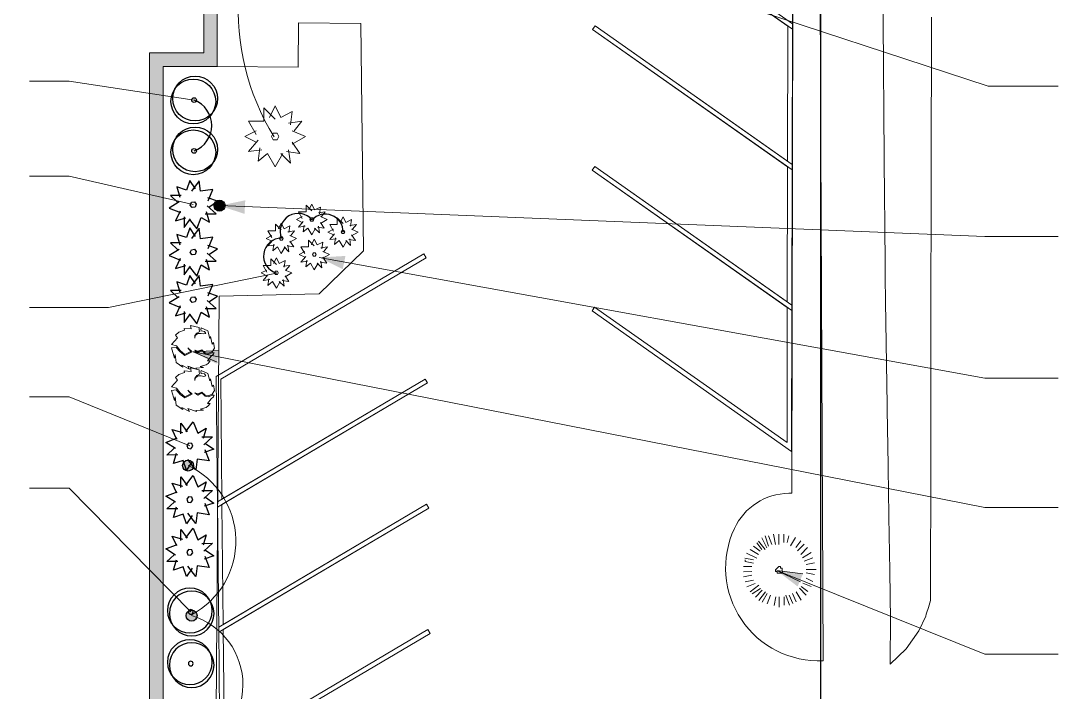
# Model space of a CAD drawing. Header units: feet. Extents: x 2366571 to 2367139, y 711991 to 712371.
# Drawn here: x 2366976.9 to 2367053.5, y 712056.1 to 712105.7 of the extents above; entities that cross this region are included whole.
import ezdxf
from ezdxf.enums import TextEntityAlignment as Align

# ---------------------------------------------------------------- set-up
doc = ezdxf.new("R2010")
doc.units = ezdxf.units.FT
doc.header["$MEASUREMENT"] = 0
for name, color, linetype in [('C-BLDG-OTLN', 110, 'Continuous'), ('C-PRKG-CURB', 255, 'Continuous'), ('C-PRKG-STRP', 190, 'Continuous'), ('C-PROP-LINE', 230, 'Continuous'), ('C-TOPO', 7, 'Continuous'), ('L-PLNT-TREE', 70, 'Continuous')]:
    doc.layers.add(name, color=color, linetype=linetype)
doc.layers.add('G-ANNO-TEXT', color=231, linetype='Continuous', lineweight=9)
doc.layers.add('PDF_Geometry', color=1, linetype='Continuous', lineweight=9)
doc.styles.get("Standard").update_dxf_attribs({"font": 'ARIALN.TTF', "width": 0.8})

# ---------------------------------------------------------------- blocks, each defined once
blk = doc.blocks.new('Family - ___-1416994-SITE PLAN')
at = {"layer": 'C-PROP-LINE'}
blk.add_line((-534.63, 10205.35), (-534.07, 14193.5), dxfattribs=at)
blk = doc.blocks.new('Evergreen-Tree5')
for p, q in [((-2.26, 2.99), (-2.26, 5.62)), ((-2.26, 5.62), (-0.01, 3.37)), ((-1.13, 3.74), (-0.01, 5.99)), ((-0.01, 5.99), (1.12, 3.74)), ((-3.76, 0.37), (-5.26, 2.99)), ((-5.26, 2.99), (-2.26, 2.99)), ((1.12, 3.74), (3.37, 4.87)), ((2.62, 2.62), (5.24, 2.99)), ((3.37, 4.87), (2.99, 2.24)), ((5.24, 2.99), (3.74, 1.12)), ((-6.01, -0.01), (-3.76, 1.12)), ((-0.38, 0.64), (-0.76, -0.01)), ((0.37, 0.64), (-0.38, 0.64)), ((0.74, -0.01), (0.37, 0.64)), ((3.37, 1.12), (5.99, -0.01)), ((-3.76, -1.13), (-6.01, -0.01)), ((-5.26, -3.01), (-3.38, -0.76)), ((-3.38, -4.88), (-3.01, -2.26)), ((-0.76, -0.01), (-0.38, -0.66)), ((-0.38, -0.66), (0.37, -0.66)), ((0.37, -0.66), (0.74, -0.01)), ((5.99, -0.01), (3.37, -1.51)), ((3.37, -1.13), (4.87, -3.38)), ((-2.63, -2.63), (-5.26, -3.01)), ((-1.51, -3.38), (-3.38, -4.88)), ((-0.01, -6.01), (-1.51, -3.38)), ((1.49, -3.38), (-0.01, -6.01)), ((2.99, -5.26), (1.12, -3.38)), ((4.87, -3.38), (2.24, -3.01)), ((2.62, -2.63), (2.99, -5.26))]:
    blk.add_line(p, q)
at = {"flags": 1}
for tag, p in [('SCI_NAME', (-5.08, -8.89)), ('COM_NAME', (-5.08, -12.89)), ('SIZE', (-5.08, -16.89)), ('ROOT_COND', (-5.08, -20.89)), ('REMARK', (-5.08, -24.89)), ('CODE', (-5.08, -28.89))]:
    blk.add_attdef(tag, text='', height=2.4, dxfattribs=at).set_placement(p, align=Align.BOTTOM_LEFT)
blk = doc.blocks.new('Deciduous-Tree2')
for centre, radius in [((-0.29, 0.29), 5.72), ((0.33, -0.34), 5.72), ((0, 0), 0.6)]:
    blk.add_circle(centre, radius)
at = {"flags": 1}
for tag, p in [('SCI_NAME', (-5.07, -8.88)), ('COM_NAME', (-5.07, -12.88)), ('SIZE', (-5.07, -16.88)), ('ROOT_COND', (-5.07, -20.88)), ('REMARK', (-5.07, -24.88)), ('CODE', (-5.07, -28.88))]:
    blk.add_attdef(tag, text='', height=2.4, dxfattribs=at).set_placement(p, align=Align.BOTTOM_LEFT)

msp = doc.modelspace()

# ---------------------------------------------------------------- hatches: boundary and pattern name
at = {"layer": 'C-BLDG-OTLN', "lineweight": 5}
h = msp.add_hatch(color=1, dxfattribs=at)
h.dxf.hatch_style = 1
h.paths.add_polyline_path([(2366918.974, 712055.231), (2366918.974, 712066.856), (2366826.962, 712066.856), (2366826.962, 712054.86), (2366812.377, 712054.86), (2366812.377, 712033.187), (2366987.395, 712033.187), (2366987.395, 712102.287), (2366991.395, 712102.287), (2366991.396, 712114.337), (2366987.396, 712114.337), (2366987.406, 712208.447), (2366899.216, 712208.447), (2366899.213, 712182.412), (2366917.313, 712182.34), (2366917.408, 712161.24), (2366948.356, 712161.493), (2366948.356, 712055.231)])
h.paths.add_polyline_path([(2366918.974, 712034.187), (2366986.395, 712034.187), (2366986.395, 712103.287), (2366990.395, 712103.287), (2366990.396, 712113.337), (2366986.396, 712113.337), (2366986.406, 712207.447), (2366900.216, 712207.447), (2366900.213, 712183.408), (2366918.309, 712183.336), (2366918.403, 712162.248), (2366949.356, 712162.501), (2366949.356, 712054.231), (2366918.974, 712054.231)], flags=16)
h.paths.add_polyline_path([(2366917.974, 712065.856), (2366827.962, 712065.856), (2366827.962, 712053.86), (2366813.377, 712053.86), (2366813.377, 712034.187), (2366917.974, 712034.187)], flags=16)
at = {"layer": 'G-ANNO-TEXT', "lineweight": 5}
for points in [[(2366991.56, 712092.025), (2366993.461, 712092.417), (2366993.403, 712091.414)], [(2366998.917, 712088.199), (2367000.855, 712088.315), (2367000.653, 712087.331)], [(2366989.608, 712081.238), (2366991.546, 712081.345), (2366991.34, 712080.361)], [(2367032.682, 712065.108), (2367034.608, 712064.862), (2367034.227, 712063.932)]]:
    msp.add_hatch(color=1, dxfattribs=at).paths.add_polyline_path(points, flags=0)
at = {"layer": 'L-PLNT-TREE'}
h = msp.add_hatch(color=1, dxfattribs=at)
h.dxf.hatch_style = 1
h.paths.add_polyline_path([(2366991.966, 712092.025, 1), (2366991.154, 712092.025, 1)])
h = msp.add_hatch(color=1, dxfattribs=at)
h.dxf.hatch_style = 1
h.paths.add_polyline_path([(2366989.649, 712072.852, 1), (2366988.837, 712072.852, 1)])
h.paths.add_polyline_path([(2366989.904, 712061.781, 1), (2366989.092, 712061.781, 1)])
h.paths.add_polyline_path([(2366989.798, 712051.598, 1), (2366988.987, 712051.598, 1)])

# ---------------------------------------------------------------- linework, layer by layer
at = {"layer": 'C-BLDG-OTLN', "color": 1, "lineweight": 5, "flags": 128}
msp.add_lwpolyline([(2366948.356, 712161.493), (2366917.408, 712161.24), (2366917.313, 712182.34), (2366899.213, 712182.412), (2366899.216, 712208.447), (2366987.406, 712208.447), (2366987.396, 712114.337), (2366991.396, 712114.337), (2366991.395, 712102.287), (2366987.395, 712102.287), (2366987.395, 712033.187), (2366812.377, 712033.187), (2366812.377, 712054.86), (2366826.962, 712054.86), (2366826.962, 712066.856), (2366918.974, 712066.856), (2366918.974, 712055.231), (2366948.356, 712055.231), (2366948.356, 712161.497)], dxfattribs=at)
msp.add_lwpolyline([(2366918.974, 712054.231), (2366949.356, 712054.231), (2366949.356, 712162.501), (2366918.403, 712162.248), (2366918.309, 712183.336), (2366900.213, 712183.408), (2366900.216, 712207.447), (2366986.406, 712207.447), (2366986.396, 712113.337), (2366990.396, 712113.337), (2366990.395, 712103.287), (2366986.395, 712103.287), (2366986.395, 712034.187), (2366918.974, 712034.187)], close=True, dxfattribs=at)
at = {"layer": 'C-PRKG-CURB', "color": 1, "lineweight": 5}
for p, q in [((2367035.637, 712165.899), (2367036.103, 712058.459)), ((2367033.788, 712070.812), (2367033.976, 712158.427)), ((2367033.564, 712070.809), (2367033.788, 712070.808))]:
    msp.add_line(p, q, dxfattribs=at)
at = {"layer": 'C-PRKG-CURB', "color": 1, "lineweight": 5, "flags": 128}
msp.add_lwpolyline([(2366991.395, 712102.287), (2366997.362, 712102.228), (2366997.394, 712105.52), (2367001.989, 712105.453), (2367002.198, 712088.692), (2366998.924, 712085.518), (2366991.545, 712085.336), (2366991.133, 712030.809), (2367006.348, 712030.872), (2367006.271, 712044.101), (2367036.226, 712043.39)], dxfattribs=at)
at = {"layer": 'C-PRKG-CURB', "color": 1, "lineweight": 5}
for centre, radius, start, end in [((2367033.634, 712066.309), 4.5, 90.89287, 154.97528), ((2367035.772, 712065.311), 6.86, 154.97528, 272.76072)]:
    msp.add_arc(centre, radius, start, end, dxfattribs=at)
at = {"layer": 'C-PRKG-STRP', "color": 1, "lineweight": 5}
for p, q in [((2367033.839, 712105.438), (2367019.306, 712115.658)), ((2367033.838, 712105.031), (2367033.86, 712115.814)), ((2367019.114, 712115.385), (2367033.838, 712105.031)), ((2367019.114, 712115.385), (2367033.505, 712105.265)), ((2367019.285, 712105.281), (2367019.093, 712105.009)), ((2367019.285, 712105.281), (2367019.093, 712105.009)), ((2367019.093, 712105.009), (2367033.817, 712094.654)), ((2367019.093, 712105.009), (2367033.484, 712094.888)), ((2367033.485, 712095.295), (2367019.285, 712105.281)), ((2367033.818, 712095.061), (2367019.285, 712105.281)), ((2367033.505, 712105.265), (2367033.485, 712095.295)), ((2367033.817, 712094.654), (2367033.839, 712105.438)), ((2367033.796, 712084.278), (2367033.818, 712095.061)), ((2367019.264, 712094.905), (2367019.072, 712094.632)), ((2367019.264, 712094.905), (2367019.072, 712094.632)), ((2367019.072, 712094.632), (2367033.796, 712084.278)), ((2367019.072, 712094.632), (2367033.463, 712084.512)), ((2367033.464, 712084.919), (2367019.264, 712094.905)), ((2367033.797, 712084.685), (2367019.264, 712094.905)), ((2367033.484, 712094.888), (2367033.464, 712084.919)), ((2367006.643, 712088.473), (2366991.313, 712079.412)), ((2366991.649, 712079.223), (2367006.813, 712088.186)), ((2367006.813, 712088.186), (2367006.643, 712088.473)), ((2367019.243, 712084.528), (2367019.051, 712084.255)), ((2367019.051, 712084.255), (2367033.775, 712073.901)), ((2367033.443, 712074.542), (2367019.243, 712084.528)), ((2367033.463, 712084.512), (2367033.443, 712074.542)), ((2367033.775, 712073.901), (2367033.797, 712084.685)), ((2366991.313, 712079.412), (2366991.412, 712069.79)), ((2367006.738, 712079.236), (2366991.408, 712070.175)), ((2366991.412, 712069.79), (2367006.907, 712078.949)), ((2366991.739, 712070.371), (2366991.649, 712079.223)), ((2367006.738, 712079.236), (2366991.739, 712070.371)), ((2366991.743, 712069.986), (2367006.907, 712078.949)), ((2367006.907, 712078.949), (2367006.738, 712079.236)), ((2367006.907, 712078.949), (2367006.738, 712079.236)), ((2366991.408, 712070.175), (2366991.506, 712060.553)), ((2367006.832, 712069.999), (2366991.502, 712060.938)), ((2366991.506, 712060.553), (2367007.002, 712069.712)), ((2366991.833, 712061.134), (2366991.743, 712069.986)), ((2367006.832, 712069.999), (2366991.833, 712061.134)), ((2366991.837, 712060.749), (2367007.002, 712069.712)), ((2367007.002, 712069.712), (2367006.832, 712069.999)), ((2367007.002, 712069.712), (2367006.832, 712069.999)), ((2366991.502, 712060.938), (2366991.6, 712051.316)), ((2366991.928, 712051.897), (2366991.837, 712060.749)), ((2367006.926, 712060.762), (2366991.928, 712051.897)), ((2367007.096, 712060.475), (2367006.926, 712060.762)), ((2366991.6, 712051.316), (2367007.096, 712060.475))]:
    msp.add_line(p, q, dxfattribs=at)
at = {"layer": 'C-TOPO', "color": 1, "lineweight": 5}
for p, q in [((2367040.526, 712106.359), (2367040.532, 712105.594)), ((2367040.532, 712105.594), (2367040.526, 712106.359)), ((2367044.099, 712105.652), (2367044.099, 712105.923)), ((2367044.099, 712105.923), (2367044.099, 712105.652)), ((2367040.532, 712105.594), (2367040.614, 712095.6)), ((2367040.614, 712095.6), (2367040.532, 712105.594)), ((2367044.097, 712104.86), (2367044.099, 712105.652)), ((2367044.099, 712105.652), (2367044.097, 712104.86)), ((2367044.077, 712095.21), (2367044.097, 712104.86)), ((2367044.097, 712104.86), (2367044.077, 712095.21)), ((2367040.614, 712095.6), (2367040.616, 712095.334)), ((2367040.616, 712095.334), (2367040.614, 712095.6)), ((2367040.616, 712095.334), (2367040.636, 712092.792)), ((2367040.636, 712092.792), (2367040.616, 712095.334)), ((2367044.068, 712090.769), (2367044.077, 712095.21)), ((2367044.077, 712095.21), (2367044.068, 712090.769)), ((2367040.636, 712092.792), (2367040.655, 712090.575)), ((2367040.655, 712090.575), (2367040.636, 712092.792)), ((2367040.655, 712090.575), (2367040.678, 712087.67)), ((2367040.678, 712087.67), (2367040.655, 712090.575)), ((2367044.067, 712090.348), (2367044.068, 712090.769)), ((2367044.068, 712090.769), (2367044.067, 712090.348)), ((2367044.06, 712086.791), (2367044.067, 712090.348)), ((2367044.067, 712090.348), (2367044.06, 712086.791)), ((2367040.678, 712087.67), (2367040.686, 712086.765)), ((2367040.686, 712086.765), (2367040.678, 712087.67)), ((2367040.686, 712086.765), (2367040.714, 712084.961)), ((2367040.714, 712084.961), (2367040.686, 712086.765)), ((2367044.059, 712085.983), (2367044.06, 712086.791)), ((2367044.06, 712086.791), (2367044.059, 712085.983)), ((2367044.058, 712085.704), (2367044.059, 712085.869)), ((2367044.059, 712085.869), (2367044.058, 712085.704)), ((2367044.059, 712085.869), (2367044.059, 712085.983)), ((2367044.059, 712085.983), (2367044.059, 712085.869)), ((2367044.047, 712074.367), (2367044.058, 712085.704)), ((2367044.058, 712085.704), (2367044.047, 712074.367)), ((2367040.714, 712084.961), (2367040.833, 712077.305)), ((2367040.833, 712077.305), (2367040.714, 712084.961)), ((2367040.833, 712077.305), (2367040.865, 712075.274)), ((2367040.865, 712075.274), (2367040.833, 712077.305)), ((2367040.865, 712075.274), (2367040.875, 712074.594)), ((2367040.875, 712074.594), (2367040.865, 712075.274)), ((2367040.875, 712074.594), (2367040.908, 712072.516)), ((2367040.908, 712072.516), (2367040.875, 712074.594)), ((2367044.045, 712073.063), (2367044.047, 712074.367)), ((2367044.047, 712074.367), (2367044.045, 712073.063)), ((2367044.044, 712071.735), (2367044.045, 712073.063)), ((2367044.045, 712073.063), (2367044.044, 712071.735)), ((2367040.908, 712072.516), (2367040.931, 712071.03)), ((2367040.931, 712071.03), (2367040.908, 712072.516)), ((2367044.037, 712065.195), (2367044.043, 712071.241)), ((2367044.043, 712071.241), (2367044.037, 712065.195)), ((2367044.043, 712071.241), (2367044.044, 712071.419)), ((2367044.044, 712071.419), (2367044.043, 712071.241)), ((2367044.044, 712071.419), (2367044.044, 712071.735)), ((2367044.044, 712071.735), (2367044.044, 712071.419)), ((2367040.931, 712071.03), (2367040.962, 712069.058)), ((2367040.962, 712069.058), (2367040.931, 712071.03)), ((2367040.962, 712069.058), (2367041.023, 712065.089)), ((2367041.023, 712065.089), (2367040.962, 712069.058)), ((2367041.023, 712065.089), (2367041.081, 712061.419)), ((2367041.081, 712061.419), (2367041.023, 712065.089)), ((2367044.037, 712065.141), (2367044.037, 712065.195)), ((2367044.037, 712065.195), (2367044.037, 712065.141)), ((2367044.037, 712065.084), (2367044.037, 712065.141)), ((2367044.037, 712065.141), (2367044.037, 712065.084)), ((2367044.035, 712062.888), (2367044.037, 712064.755)), ((2367044.037, 712064.755), (2367044.035, 712062.888)), ((2367044.037, 712064.755), (2367044.037, 712065.084)), ((2367044.037, 712065.084), (2367044.037, 712064.755)), ((2367043.873, 712062.373), (2367044.035, 712062.888)), ((2367044.035, 712062.888), (2367043.873, 712062.373)), ((2367043.74, 712061.952), (2367043.873, 712062.373)), ((2367043.873, 712062.373), (2367043.74, 712061.952)), ((2367041.081, 712061.419), (2367041.075, 712061.017)), ((2367041.075, 712061.017), (2367041.081, 712061.419)), ((2367043.16, 712060.669), (2367043.675, 712061.747)), ((2367043.675, 712061.747), (2367043.16, 712060.669)), ((2367043.675, 712061.747), (2367043.721, 712061.892)), ((2367043.721, 712061.892), (2367043.675, 712061.747)), ((2367043.721, 712061.892), (2367043.74, 712061.952)), ((2367043.74, 712061.952), (2367043.721, 712061.892)), ((2367041.075, 712061.017), (2367041.047, 712058.886)), ((2367041.047, 712058.886), (2367041.075, 712061.017)), ((2367042.224, 712059.332), (2367043.16, 712060.669)), ((2367043.16, 712060.669), (2367042.224, 712059.332)), ((2367041.05, 712058.198), (2367042.224, 712059.332)), ((2367042.224, 712059.332), (2367041.05, 712058.198)), ((2367041.047, 712058.886), (2367041.05, 712058.198)), ((2367041.05, 712058.198), (2367041.047, 712058.886))]:
    msp.add_line(p, q, dxfattribs=at)
at = {"layer": 'G-ANNO-TEXT', "color": 1, "lineweight": 5}
for p, q in [((2366997.297, 712117.572), (2367048.29, 712100.842)), ((2367048.29, 712100.842), (2367053.457, 712100.842)), ((2366991.56, 712092.025), (2367048.044, 712089.753)), ((2367048.044, 712089.753), (2367053.457, 712089.753)), ((2366998.917, 712088.199), (2367048.044, 712079.292)), ((2366989.608, 712081.238), (2366991.546, 712081.345)), ((2366991.396, 712080.482), (2366989.608, 712081.238)), ((2366989.608, 712081.238), (2367048.044, 712069.758)), ((2367048.044, 712079.292), (2367053.457, 712079.292)), ((2367048.044, 712069.758), (2367053.457, 712069.758)), ((2367032.682, 712065.108), (2367034.608, 712064.862)), ((2367034.436, 712064.276), (2367032.682, 712065.108)), ((2367032.682, 712065.108), (2367048.044, 712058.945)), ((2367048.044, 712058.945), (2367053.457, 712058.945))]:
    msp.add_line(p, q, dxfattribs=at)
at = {"layer": 'G-ANNO-TEXT', "color": 1, "lineweight": 5, "flags": 128}
for points in [[(2366989.688, 712099.809), (2366980.457, 712101.211), (2366977.538, 712101.211)], [(2366989.62, 712092.102), (2366980.457, 712094.208), (2366977.538, 712094.208)], [(2366995.774, 712087.053), (2366983.375, 712084.516), (2366977.538, 712084.516)], [(2366989.366, 712074.3), (2366980.457, 712077.931), (2366977.538, 712077.931)], [(2366989.435, 712062.057), (2366980.457, 712071.174), (2366977.538, 712071.174)]]:
    msp.add_lwpolyline(points, dxfattribs=at)
at = {"layer": 'G-ANNO-TEXT', "color": 1, "lineweight": 5}
for centre, radius, start, end in [((2367010.719, 712106.432), 17.776, 140.84149, 211.62063), ((2366986.607, 712067.286), 6.158, 297.99707, 64.65858), ((2366987.989, 712056.704), 5.296, 285.36264, 73.45091)]:
    msp.add_arc(centre, radius, start, end, dxfattribs=at)
at = {"layer": 'L-PLNT-TREE', "color": 1, "lineweight": 5}
for p, q in [((2366994.823, 712098.257), (2366994.823, 712099.241)), ((2366994.823, 712099.241), (2366995.667, 712098.397)), ((2366995.245, 712098.538), (2366995.667, 712099.382)), ((2366995.667, 712099.382), (2366996.089, 712098.538)), ((2366996.089, 712098.538), (2366996.932, 712098.96)), ((2366996.932, 712098.96), (2366996.792, 712097.976)), ((2366994.26, 712097.272), (2366993.698, 712098.257)), ((2366993.698, 712098.257), (2366994.823, 712098.257)), ((2366996.651, 712098.116), (2366997.635, 712098.257)), ((2366997.635, 712098.257), (2366997.073, 712097.554)), ((2366993.417, 712097.132), (2366994.26, 712097.554)), ((2366995.527, 712097.375), (2366995.386, 712097.132)), ((2366995.807, 712097.375), (2366995.527, 712097.375)), ((2366995.948, 712097.132), (2366995.807, 712097.375)), ((2366996.932, 712097.554), (2366997.917, 712097.132)), ((2366994.26, 712096.71), (2366993.417, 712097.132)), ((2366993.698, 712096.007), (2366994.401, 712096.851)), ((2366995.386, 712097.132), (2366995.526, 712096.888)), ((2366995.526, 712096.888), (2366995.807, 712096.888)), ((2366995.807, 712096.888), (2366995.948, 712097.132)), ((2366997.917, 712097.132), (2366996.932, 712096.569)), ((2366996.932, 712096.71), (2366997.495, 712095.866)), ((2366994.682, 712096.148), (2366993.698, 712096.007)), ((2366994.401, 712095.304), (2366994.542, 712096.288)), ((2366995.104, 712095.866), (2366994.401, 712095.304)), ((2366995.667, 712094.882), (2366995.104, 712095.866)), ((2366996.229, 712095.866), (2366995.667, 712094.882)), ((2366996.792, 712095.163), (2366996.089, 712095.866)), ((2366997.495, 712095.866), (2366996.51, 712096.007)), ((2366996.651, 712096.148), (2366996.792, 712095.163)), ((2366997.95, 712091.563), (2366997.95, 712092.055)), ((2366997.95, 712092.055), (2366998.371, 712091.633)), ((2366998.161, 712091.704), (2366998.371, 712092.126)), ((2366998.371, 712092.126), (2366998.582, 712091.704)), ((2366998.582, 712091.704), (2366999.004, 712091.915)), ((2366999.004, 712091.915), (2366998.934, 712091.422)), ((2366997.246, 712091.001), (2366997.668, 712091.212)), ((2366997.668, 712091.071), (2366997.387, 712091.563)), ((2366997.387, 712091.563), (2366997.95, 712091.563)), ((2366998.301, 712091.122), (2366998.231, 712091.001)), ((2366998.442, 712091.122), (2366998.301, 712091.122)), ((2366998.512, 712091.001), (2366998.442, 712091.122)), ((2366998.864, 712091.493), (2366999.356, 712091.563)), ((2366999.004, 712091.212), (2366999.496, 712091.001)), ((2366999.356, 712091.563), (2366999.075, 712091.212)), ((2367000.253, 712090.643), (2367000.253, 712091.135)), ((2367000.253, 712091.135), (2367000.675, 712090.713)), ((2367000.464, 712090.783), (2367000.675, 712091.205)), ((2367000.675, 712091.205), (2367000.886, 712090.783)), ((2366995.7, 712090.173), (2366995.7, 712090.665)), ((2366995.7, 712090.665), (2366996.122, 712090.244)), ((2366995.911, 712090.314), (2366996.122, 712090.736)), ((2366996.122, 712090.736), (2366996.333, 712090.314)), ((2366996.333, 712090.314), (2366996.755, 712090.525)), ((2366996.755, 712090.525), (2366996.684, 712090.033)), ((2366997.668, 712090.79), (2366997.246, 712091.001)), ((2366997.387, 712090.438), (2366997.739, 712090.86)), ((2366997.879, 712090.508), (2366997.387, 712090.438)), ((2366997.739, 712090.087), (2366997.809, 712090.579)), ((2366998.09, 712090.368), (2366997.739, 712090.087)), ((2366998.371, 712089.876), (2366998.09, 712090.368)), ((2366998.231, 712091.001), (2366998.301, 712090.879)), ((2366998.301, 712090.879), (2366998.442, 712090.879)), ((2366998.653, 712090.368), (2366998.371, 712089.876)), ((2366998.442, 712090.879), (2366998.512, 712091.001)), ((2366998.934, 712090.016), (2366998.582, 712090.368)), ((2366999.286, 712090.368), (2366998.793, 712090.438)), ((2366998.864, 712090.508), (2366998.934, 712090.016)), ((2366999.496, 712091.001), (2366999.004, 712090.719)), ((2366999.004, 712090.79), (2366999.286, 712090.368)), ((2366999.972, 712090.151), (2366999.69, 712090.643)), ((2366999.69, 712090.643), (2367000.253, 712090.643)), ((2367000.886, 712090.783), (2367001.308, 712090.994)), ((2367001.167, 712090.572), (2367001.659, 712090.643)), ((2367001.308, 712090.994), (2367001.237, 712090.502)), ((2367001.659, 712090.643), (2367001.378, 712090.291)), ((2366994.997, 712089.611), (2366995.419, 712089.822)), ((2366995.419, 712089.4), (2366994.997, 712089.611)), ((2366995.419, 712089.681), (2366995.137, 712090.173)), ((2366995.137, 712090.173), (2366995.7, 712090.173)), ((2366996.052, 712089.733), (2366995.981, 712089.611)), ((2366995.981, 712089.611), (2366996.052, 712089.489)), ((2366996.192, 712089.733), (2366996.052, 712089.733)), ((2366996.262, 712089.611), (2366996.192, 712089.733)), ((2366996.192, 712089.489), (2366996.262, 712089.611)), ((2366996.614, 712090.103), (2366997.106, 712090.173)), ((2366996.755, 712089.822), (2366997.247, 712089.611)), ((2366997.247, 712089.611), (2366996.755, 712089.33)), ((2366997.106, 712090.173), (2366996.825, 712089.822)), ((2366999.55, 712090.08), (2366999.972, 712090.291)), ((2366999.972, 712089.869), (2366999.55, 712090.08)), ((2366999.69, 712089.518), (2367000.042, 712089.94)), ((2367000.042, 712089.166), (2367000.112, 712089.658)), ((2367000.605, 712090.202), (2367000.534, 712090.08)), ((2367000.534, 712090.08), (2367000.605, 712089.959)), ((2367000.745, 712090.202), (2367000.605, 712090.202)), ((2367000.605, 712089.959), (2367000.745, 712089.959)), ((2367000.815, 712090.08), (2367000.745, 712090.202)), ((2367000.745, 712089.959), (2367000.815, 712090.08)), ((2367001.308, 712090.291), (2367001.8, 712090.08)), ((2367001.8, 712090.08), (2367001.308, 712089.799)), ((2367001.308, 712089.869), (2367001.589, 712089.448)), ((2366995.137, 712089.048), (2366995.489, 712089.47)), ((2366995.63, 712089.119), (2366995.137, 712089.048)), ((2366995.489, 712088.697), (2366995.559, 712089.189)), ((2366995.841, 712088.978), (2366995.489, 712088.697)), ((2366996.122, 712088.486), (2366995.841, 712088.978)), ((2366996.052, 712089.489), (2366996.192, 712089.489)), ((2366996.403, 712088.978), (2366996.122, 712088.486)), ((2366996.684, 712088.626), (2366996.333, 712088.978)), ((2366997.036, 712088.978), (2366996.544, 712089.048)), ((2366996.614, 712089.119), (2366996.684, 712088.626)), ((2366996.755, 712089.4), (2366997.036, 712088.978)), ((2366997.852, 712088.494), (2366997.571, 712088.986)), ((2366997.571, 712088.986), (2366998.133, 712088.986)), ((2366998.133, 712088.986), (2366998.133, 712089.479)), ((2366998.133, 712089.479), (2366998.555, 712089.057)), ((2366998.344, 712089.127), (2366998.555, 712089.549)), ((2366998.555, 712089.549), (2366998.766, 712089.127)), ((2366998.766, 712089.127), (2366999.188, 712089.338)), ((2366999.047, 712088.916), (2366999.539, 712088.986)), ((2366999.188, 712089.338), (2366999.118, 712088.846)), ((2366999.539, 712088.986), (2366999.258, 712088.635)), ((2367000.183, 712089.588), (2366999.69, 712089.518)), ((2367000.394, 712089.448), (2367000.042, 712089.166)), ((2367000.675, 712088.955), (2367000.394, 712089.448)), ((2367000.956, 712089.448), (2367000.675, 712088.955)), ((2367001.237, 712089.096), (2367000.886, 712089.448)), ((2367001.589, 712089.448), (2367001.097, 712089.518)), ((2367001.167, 712089.588), (2367001.237, 712089.096)), ((2366995.339, 712087.62), (2366995.339, 712088.113)), ((2366995.339, 712088.113), (2366995.761, 712087.691)), ((2366995.55, 712087.761), (2366995.761, 712088.183)), ((2366995.761, 712088.183), (2366995.972, 712087.761)), ((2366997.43, 712088.424), (2366997.852, 712088.635)), ((2366997.852, 712088.213), (2366997.43, 712088.424)), ((2366997.571, 712087.862), (2366997.922, 712088.283)), ((2366998.485, 712088.546), (2366998.414, 712088.424)), ((2366998.414, 712088.424), (2366998.485, 712088.302)), ((2366998.625, 712088.546), (2366998.485, 712088.546)), ((2366998.485, 712088.302), (2366998.625, 712088.302)), ((2366998.696, 712088.424), (2366998.625, 712088.546)), ((2366998.625, 712088.302), (2366998.696, 712088.424)), ((2366999.188, 712088.635), (2366999.68, 712088.424)), ((2366999.68, 712088.424), (2366999.188, 712088.143)), ((2366999.188, 712088.213), (2366999.469, 712087.791)), ((2366995.058, 712087.128), (2366994.776, 712087.62)), ((2366994.776, 712087.62), (2366995.339, 712087.62)), ((2366995.972, 712087.761), (2366996.394, 712087.972)), ((2366996.253, 712087.55), (2366996.745, 712087.62)), ((2366996.394, 712087.972), (2366996.323, 712087.48)), ((2366996.745, 712087.62), (2366996.464, 712087.269)), ((2366998.063, 712087.932), (2366997.571, 712087.862)), ((2366997.922, 712087.51), (2366997.993, 712088.002)), ((2366998.274, 712087.791), (2366997.922, 712087.51)), ((2366998.555, 712087.299), (2366998.274, 712087.791)), ((2366998.836, 712087.791), (2366998.555, 712087.299)), ((2366999.118, 712087.44), (2366998.766, 712087.791)), ((2366999.469, 712087.791), (2366998.977, 712087.862)), ((2366999.047, 712087.932), (2366999.118, 712087.44)), ((2366994.636, 712087.058), (2366995.058, 712087.269)), ((2366995.058, 712086.847), (2366994.636, 712087.058)), ((2366994.776, 712086.495), (2366995.128, 712086.917)), ((2366995.269, 712086.566), (2366994.776, 712086.495)), ((2366995.128, 712086.144), (2366995.198, 712086.636)), ((2366995.691, 712087.18), (2366995.62, 712087.058)), ((2366995.62, 712087.058), (2366995.69, 712086.936)), ((2366995.69, 712086.936), (2366995.831, 712086.936)), ((2366995.831, 712087.18), (2366995.691, 712087.18)), ((2366995.901, 712087.058), (2366995.831, 712087.18)), ((2366995.831, 712086.936), (2366995.901, 712087.058)), ((2366996.253, 712086.566), (2366996.323, 712086.074)), ((2366996.394, 712087.269), (2366996.886, 712087.058)), ((2366996.886, 712087.058), (2366996.394, 712086.777)), ((2366996.394, 712086.847), (2366996.675, 712086.425)), ((2366995.48, 712086.425), (2366995.128, 712086.144)), ((2366995.761, 712085.933), (2366995.48, 712086.425)), ((2366996.042, 712086.425), (2366995.761, 712085.933)), ((2366996.323, 712086.074), (2366995.972, 712086.425)), ((2366996.675, 712086.425), (2366996.183, 712086.495))]:
    msp.add_line(p, q, dxfattribs=at)
at = {"layer": 'L-PLNT-TREE', "color": 1}
for centre in [(2366991.56, 712092.025), (2366989.243, 712072.852), (2366989.498, 712061.781)]:
    msp.add_circle(centre, 0.406, dxfattribs=at)
for centre, radius, start, end in [((2366988.984, 712097.934), 2.003, 290.58378, 69.41622), ((2366997.361, 712090.125), 1.328, 39.56483, 202.23421), ((2366999.359, 712090.065), 1.33, 0.29544, 137.07521), ((2366996.116, 712088.315), 1.307, 89.34213, 254.84571)]:
    msp.add_arc(centre, radius, start, end, dxfattribs=at)
at = {"layer": 'PDF_Geometry', "color": 1, "lineweight": 5}
for p, q in [((2367031.579, 712067.532), (2367031.959, 712066.785)), ((2367031.828, 712067.659), (2367032.083, 712066.91)), ((2367032.078, 712067.66), (2367032.332, 712067.037)), ((2367032.452, 712067.788), (2367032.582, 712067.039)), ((2367032.827, 712067.79), (2367032.832, 712067.04)), ((2367033.202, 712067.793), (2367033.206, 712067.168)), ((2367033.578, 712067.67), (2367033.456, 712067.17)), ((2367034.079, 712067.549), (2367033.708, 712066.921)), ((2367030.71, 712066.651), (2367031.337, 712066.28)), ((2367030.958, 712066.903), (2367031.461, 712066.531)), ((2367031.207, 712067.155), (2367031.585, 712066.657)), ((2367031.331, 712067.28), (2367031.835, 712066.659)), ((2367034.456, 712067.301), (2367034.084, 712066.799)), ((2367034.707, 712067.053), (2367034.211, 712066.55)), ((2367034.959, 712066.805), (2367034.462, 712066.301)), ((2367030.339, 712066.024), (2367030.965, 712065.903)), ((2367030.462, 712066.4), (2367031.214, 712066.03)), ((2367035.211, 712066.431), (2367034.589, 712066.052)), ((2367035.339, 712066.057), (2367034.716, 712065.803)), ((2367030.218, 712065.398), (2367030.843, 712065.402)), ((2367035.466, 712065.683), (2367034.842, 712065.554)), ((2367035.595, 712065.184), (2367034.845, 712065.179)), ((2367030.221, 712065.023), (2367030.846, 712065.027)), ((2367030.223, 712064.648), (2367030.847, 712064.777)), ((2367030.351, 712064.274), (2367030.975, 712064.403)), ((2367035.472, 712064.808), (2367034.846, 712064.929)), ((2367034.849, 712064.554), (2367035.351, 712064.307)), ((2367030.478, 712063.9), (2367031.102, 712064.154)), ((2367030.731, 712063.526), (2367031.352, 712064.03)), ((2367030.857, 712063.402), (2367031.479, 712063.781)), ((2367031.108, 712063.154), (2367031.605, 712063.657)), ((2367034.857, 712063.304), (2367034.354, 712063.801)), ((2367034.981, 712063.555), (2367034.478, 712063.926)), ((2367035.228, 712063.931), (2367034.602, 712064.177)), ((2367031.36, 712062.906), (2367031.856, 712063.534)), ((2367031.611, 712062.782), (2367031.982, 712063.41)), ((2367031.987, 712062.66), (2367032.232, 712063.286)), ((2367032.487, 712062.538), (2367032.608, 712063.164)), ((2367032.863, 712062.416), (2367032.858, 712063.166)), ((2367033.237, 712062.543), (2367033.233, 712063.168)), ((2367033.612, 712062.546), (2367033.357, 712063.294)), ((2367033.862, 712062.672), (2367033.607, 712063.296)), ((2367034.111, 712062.799), (2367033.857, 712063.422)), ((2367034.485, 712062.926), (2367034.106, 712063.549))]:
    msp.add_line(p, q, dxfattribs=at)
at = {"layer": 'PDF_Geometry', "color": 1, "lineweight": 5, "flags": 128}
for points in [[(2366990.385, 712080.082), (2366990.122, 712080.155), (2366990.571, 712080.27), (2366990.72, 712080.384), (2366990.869, 712080.572), (2366990.681, 712080.571), (2366990.942, 712080.91), (2366991.128, 712081.062), (2366991.165, 712081.174), (2366991.015, 712081.173), (2366990.753, 712081.059), (2366990.49, 712081.095), (2366990.264, 712081.356), (2366989.965, 712081.166), (2366989.739, 712081.352), (2366989.964, 712081.279), (2366990.263, 712081.393), (2366990.49, 712081.17), (2366990.715, 712081.134), (2366991.014, 712081.248), (2366991.2, 712081.512), (2366991.122, 712081.924), (2366991.011, 712081.811), (2366990.894, 712082.373), (2366990.858, 712082.222), (2366990.704, 712082.784), (2366990.215, 712083.006), (2366990.178, 712082.893), (2366990.217, 712082.781), (2366990.442, 712082.745), (2366990.555, 712082.595), (2366990.406, 712082.557), (2366990.218, 712082.593), (2366989.955, 712082.591), (2366989.769, 712082.44), (2366989.733, 712082.252), (2366989.731, 712082.44), (2366989.88, 712082.628), (2366990.104, 712082.742), (2366990.066, 712082.855), (2366990.065, 712083.042), (2366989.426, 712083.188), (2366989.466, 712082.926), (2366988.94, 712082.96), (2366988.979, 712082.847), (2366988.567, 712082.695), (2366988.306, 712082.468), (2366988.457, 712082.281), (2366988.011, 712081.791), (2366988.386, 712081.681), (2366988.651, 712081.345), (2366988.991, 712081.047), (2366989.439, 712081.275), (2366989.212, 712081.536), (2366989.552, 712081.239), (2366988.991, 712080.972), (2366988.652, 712081.233), (2366988.35, 712081.568), (2366988.012, 712081.528), (2366988.242, 712080.78), (2366988.278, 712081.043), (2366988.357, 712080.443), (2366988.847, 712080.109), (2366988.771, 712080.258), (2366989.335, 712079.962), (2366989.221, 712080.186), (2366989.86, 712079.966), (2366989.822, 712080.04)], [(2366990.385, 712076.95), (2366990.122, 712077.023), (2366990.571, 712077.139), (2366990.72, 712077.252), (2366990.869, 712077.441), (2366990.681, 712077.44), (2366990.942, 712077.779), (2366991.128, 712077.93), (2366991.165, 712078.043), (2366991.015, 712078.042), (2366990.753, 712077.928), (2366990.49, 712077.963), (2366990.264, 712078.224), (2366989.965, 712078.035), (2366989.739, 712078.221), (2366989.964, 712078.147), (2366990.263, 712078.262), (2366990.49, 712078.038), (2366990.715, 712078.002), (2366991.014, 712078.117), (2366991.2, 712078.381), (2366991.122, 712078.793), (2366991.011, 712078.679), (2366990.894, 712079.241), (2366990.858, 712079.091), (2366990.704, 712079.652), (2366990.215, 712079.874), (2366990.178, 712079.761), (2366990.217, 712079.649), (2366990.442, 712079.613), (2366990.555, 712079.464), (2366990.406, 712079.425), (2366990.218, 712079.462), (2366989.955, 712079.46), (2366989.769, 712079.309), (2366989.733, 712079.121), (2366989.731, 712079.308), (2366989.88, 712079.497), (2366990.104, 712079.611), (2366990.066, 712079.723), (2366990.065, 712079.91), (2366989.426, 712080.056), (2366989.466, 712079.794), (2366988.94, 712079.828), (2366988.979, 712079.716), (2366988.567, 712079.563), (2366988.306, 712079.336), (2366988.457, 712079.15), (2366988.011, 712078.659), (2366988.386, 712078.549), (2366988.651, 712078.214), (2366988.991, 712077.916), (2366989.439, 712078.144), (2366989.212, 712078.405), (2366989.552, 712078.107), (2366988.991, 712077.841), (2366988.652, 712078.101), (2366988.35, 712078.436), (2366988.012, 712078.397), (2366988.242, 712077.648), (2366988.278, 712077.911), (2366988.357, 712077.312), (2366988.847, 712076.977), (2366988.771, 712077.127), (2366989.335, 712076.831), (2366989.221, 712077.055), (2366989.86, 712076.834), (2366989.822, 712076.909)], [(2367033.095, 712065.167), (2367033.094, 712065.292), (2367032.969, 712065.291), (2367032.968, 712065.416), (2367032.843, 712065.415), (2367032.719, 712065.29), (2367032.595, 712065.164), (2367032.596, 712065.039), (2367032.721, 712065.04), (2367032.722, 712064.915), (2367033.097, 712064.917)]]:
    msp.add_lwpolyline(points, close=True, dxfattribs=at)
msp.add_lwpolyline([(2367030.34, 712065.899), (2367030.341, 712065.774), (2367030.967, 712065.653)], dxfattribs=at)

# ---------------------------------------------------------------- block references
at = {"layer": 'C-PROP-LINE', "color": 1, "lineweight": 5, "xscale": 0.08333333333333333, "yscale": 0.08333333333333333, "zscale": 0.08333333333333333}
msp.add_blockref('Family - ___-1416994-SITE PLAN', (2367080.477, 711168.255), dxfattribs=at)
at = {"layer": 'L-PLNT-TREE', "color": 1}
for name, p, xscale, yscale, zscale, rotation in [('Deciduous-Tree2', (2366989.688, 712099.809), 0.2885624999999999, 0.2885624999999999, 0.2885624999999999, 103.4712930124946), ('Deciduous-Tree2', (2366989.688, 712096.059), 0.2885624999999999, 0.2885624999999999, 0.2885624999999999, 103.4712930124946), ('Evergreen-Tree5', (2366989.62, 712092.102), -0.2999999999999999, 0.3, 0.3, 8.019272291861714), ('Evergreen-Tree5', (2366989.62, 712088.602), -0.2999999999999999, 0.3, 0.3, 8.019272291861714), ('Evergreen-Tree5', (2366989.62, 712085.102), -0.2999999999999999, 0.3, 0.3, 8.019272291861714), ('Evergreen-Tree5', (2366989.366, 712074.3), 0.3, 0.3, 0.3, 171.9807277081383), ('Evergreen-Tree5', (2366989.366, 712070.336), 0.3, 0.3, 0.3, 171.9807277081383), ('Evergreen-Tree5', (2366989.366, 712066.444), 0.3, 0.3, 0.3, 171.9807277081383), ('Deciduous-Tree2', (2366989.435, 712062.057), -0.2885624999999999, 0.2885625, 0.2885625, 76.52870698750542), ('Deciduous-Tree2', (2366989.435, 712058.249), -0.2885624999999999, 0.2885625, 0.2885625, 76.52870698750542)]:
    msp.add_blockref(name, p, dxfattribs=dict(at, xscale=xscale, yscale=yscale, zscale=zscale, rotation=rotation))

doc.saveas('drawing.dxf')
